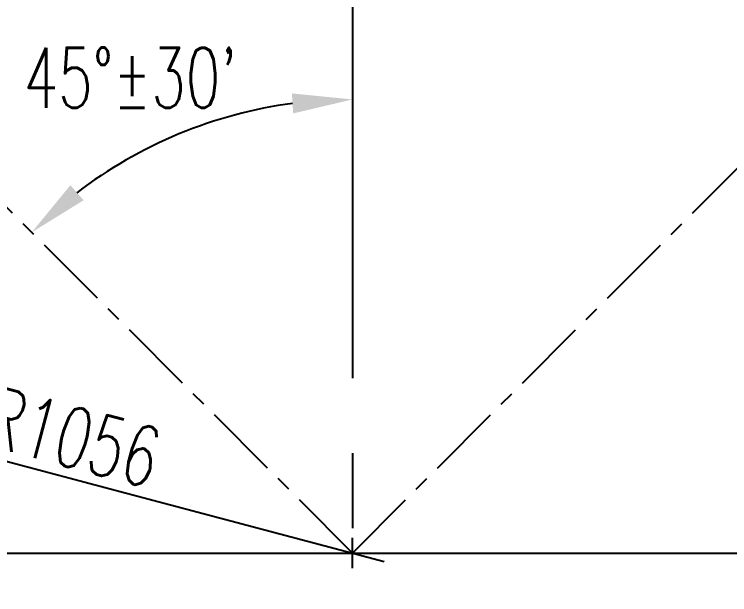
# Model space of a CAD drawing. Extents: x 2963 to 8481, y 2091 to 3069.
# Drawn here: x 3160.82 to 3208.45, y 2881.25 to 2919.89 of the extents above; entities that cross this region are included whole.
import ezdxf
from ezdxf.enums import TextEntityAlignment as Align

# ---------------------------------------------------------------- set-up
doc = ezdxf.new("R2010")
doc.units = 0
doc.header["$LTSCALE"] = 20
doc.header["$MEASUREMENT"] = 0
doc.linetypes.add('CENTER', pattern=[2, 1.25, -0.25, 0.25, -0.25])
for name, color, linetype in [('中心线', 1, 'CENTER'), ('标注线', 3, 'CONTINUOUS'), ('粗实线', 7, 'CONTINUOUS'), ('细实线', 3, 'CONTINUOUS')]:
    doc.layers.add(name, color=color, linetype=linetype)
doc.styles.add('HZ', font='romans.shx', dxfattribs={"width": 0.667, "bigfont": 'hztxt.shx'})
doc.styles.get("Standard").update_dxf_attribs({"font": 'TXT.SHX'})
doc.dimstyles.get("Standard").update_dxf_attribs({"dimtxt": 0.18, "dimasz": 0.18, "dimexe": 0.18, "dimexo": 0.0625, "dimgap": 0.09, "dimtad": 0, "dimtih": 1, "dimtoh": 1, "dimdec": 4, "dimzin": 0, "dimdsep": 46, "dimtxsty": 'Standard', "dimcen": 0.09, "dimadec": 0, "dimazin": 0, "dimtfac": 1, "dimtdec": 4, "dimtofl": 0, "dimtmove": 0, "dimatfit": 3, "dimfxl": 0, "dimtolj": 1, "dimtzin": 0, "dimarcsym": 0})

# ---------------------------------------------------------------- blocks, each defined once
blk = doc.blocks.new('*D81')
at = {"layer": '细实线', "color": 3, "lineweight": -2}
for p, q in [((3183.34, 2956.773), (3060.131, 2956.773)), ((3062.131, 2953.273), (3062.131, 2355.723)), ((3118.873, 2352.223), (3060.131, 2352.223))]:
    blk.add_line(p, q, dxfattribs=at)
at = {"layer": '细实线', "color": 3}
for points in [[(3061.548, 2953.273), (3062.715, 2953.273), (3062.131, 2956.773)], [(3061.548, 2355.723), (3062.715, 2355.723), (3062.131, 2352.223)]]:
    blk.add_solid(points, dxfattribs=at)
at = {"layer": '细实线', "color": 3, "insert": (3058.831, 2675.754), "char_height": 4, "attachment_point": 5, "rotation": 90, "style": 'HZ'}
blk.add_mtext('\\A1;12103%%p25', dxfattribs=at)

msp = doc.modelspace()

# ---------------------------------------------------------------- linework, layer by layer
at = {"layer": '中心线'}
msp.add_line((3183.34, 2960.674), (3183.34, 2606.4393), dxfattribs=at)
at = {"layer": '中心线', "ltscale": 0.2}
for q in [(3246.1922, 2946.8751), (3128.9939, 2938.3691)]:
    msp.add_line((3183.34, 2884.0229), q, dxfattribs=at)
at = {"layer": '标注线'}
msp.add_line((3126.749, 2899.0414), (3168.2942, 2888.0159), dxfattribs=at)
msp.add_arc((3183.34, 2884.0229), 30.1965, 97.59529, 127.40471, dxfattribs=at)
for points in [[(3179.3046, 2914.6197), (3179.393, 2913.2893), (3183.34, 2914.2194)], [(3165.4366, 2907.5083), (3164.5583, 2908.5115), (3161.9879, 2905.375)]]:
    msp.add_solid(points, dxfattribs=at)
at = {"layer": '粗实线'}
msp.add_line((3130.54, 2884.0229), (3236.14, 2884.0229), dxfattribs=at)
at = {"layer": '细实线'}
for p, q in [((3168.2942, 2888.0159), (3185.4398, 2883.4657)), ((3183.34, 2883.0229), (3183.34, 2885.0229)), ((3182.34, 2884.0229), (3184.34, 2884.0229))]:
    msp.add_line(p, q, dxfattribs=at)

# ---------------------------------------------------------------- texts
at = {"layer": '标注线', "color": 3, "style": 'HZ', "width": 0.67}
msp.add_text("45%%d%%p30'", height=4, dxfattribs=at).set_placement((3168.566, 2915.6655), align=Align.MIDDLE_CENTER)
msp.add_text('SR1056 ', height=4, rotation=345.13712, dxfattribs=at).set_placement((3164.5408, 2891.7825), align=Align.MIDDLE_CENTER)

# ---------------------------------------------------------------- dimensions: what is measured, and where the dimension line sits
at = {"layer": '细实线'}
dim = msp.add_linear_dim(base=(3062.1314, 2352.2229), p1=(3183.34, 2956.7729), p2=(3118.8731, 2352.2229), angle=90, text='12103%%p25', dimstyle='Standard', override={"dimtxt": 4, "dimasz": 3.5, "dimexe": 2, "dimexo": 0, "dimgap": 1.3, "dimtad": 1, "dimtih": 0, "dimtoh": 0, "dimdec": 3, "dimtxsty": 'HZ', "dimcen": 0, "dimclrd": 3, "dimclre": 3, "dimclrt": 3, "dimtol": 1, "dimtp": 10, "dimtm": 10, "dimtfac": 0.1, "dimtdec": 3, "dimtofl": 1}, dxfattribs=at)
dim.commit()
dim.dimension.update_dxf_attribs({"geometry": '*D81', "text_midpoint": (3062.1314, 2675.7542), "dimtype": 160})

doc.saveas('drawing.dxf')
